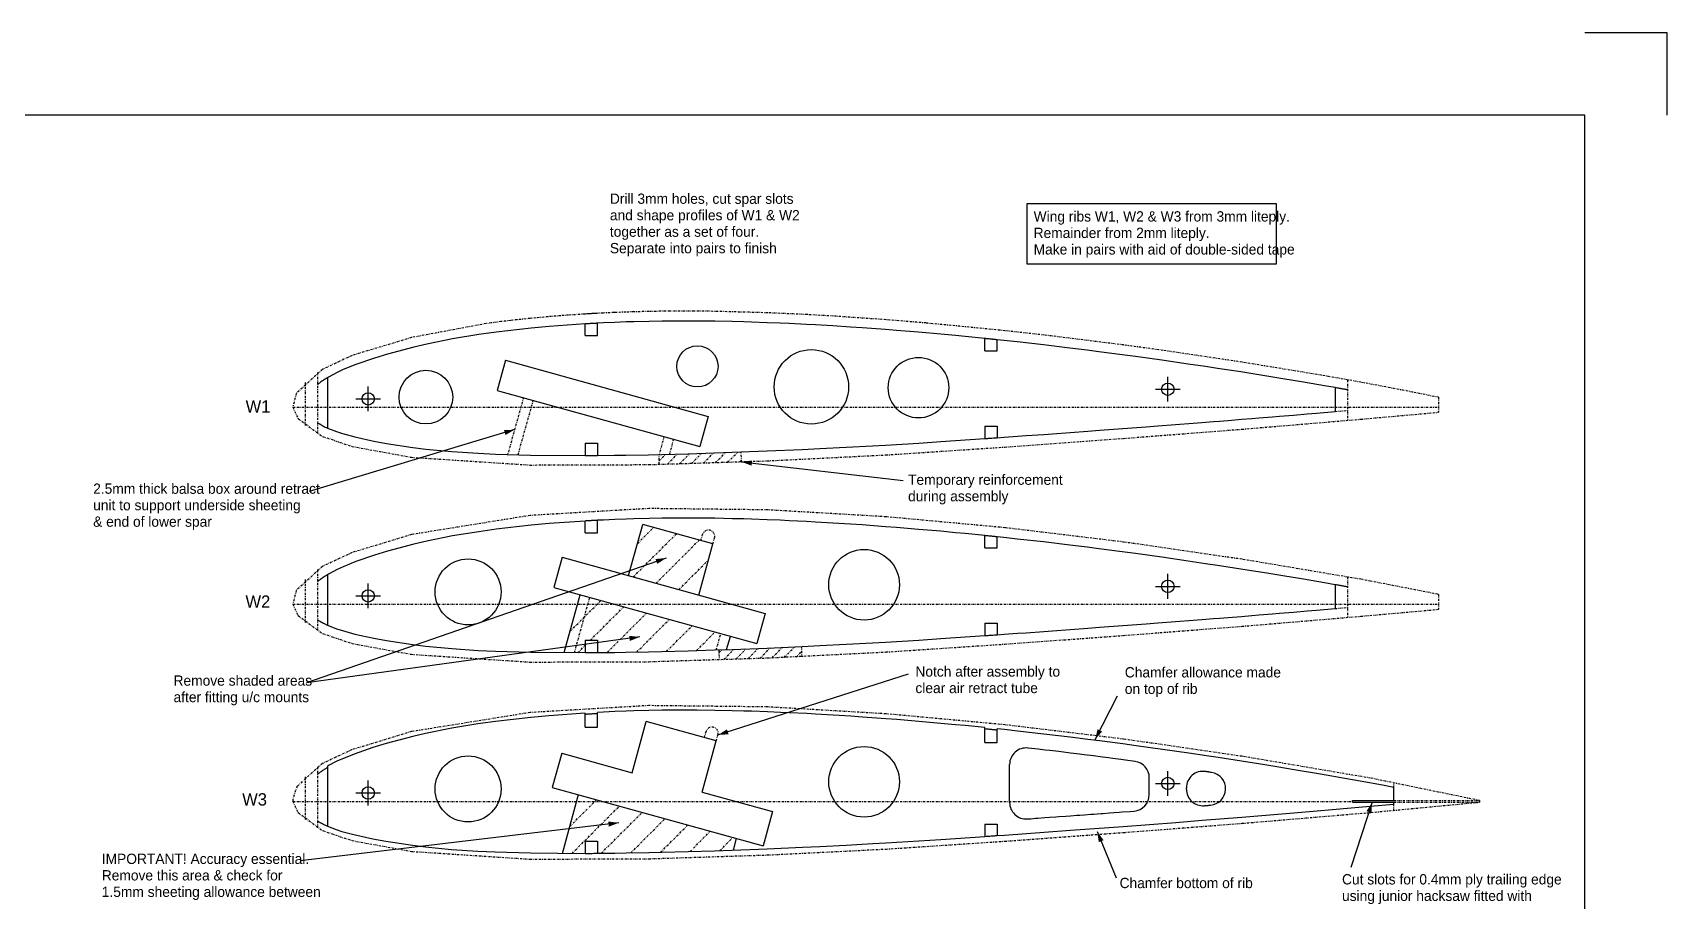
# Model space of a CAD drawing. Extents: x -1638 to 412, y -412 to 1290.
# Drawn here: x -846.3 to -449.5, y 218.4 to 429.2 of the extents above; entities that cross this region are included whole.
import ezdxf
from ezdxf.enums import TextEntityAlignment as Align

# ---------------------------------------------------------------- set-up
doc = ezdxf.new("R2010")
doc.units = 0
doc.linetypes.add('DASHDOT', pattern=[1, 0.5, -0.25, 0, -0.25])
for name, color, linetype in [('1', 7, 'CONTINUOUS'), ('4', 7, 'CONTINUOUS'), ('6', 7, 'CONTINUOUS'), ('7', 7, 'CONTINUOUS'), ('8', 7, 'CONTINUOUS')]:
    doc.layers.add(name, color=color, linetype=linetype)
doc.styles.add('txt', font='TXT', dxfattribs={"height": 0.2})

# ---------------------------------------------------------------- blocks, each defined once
blk = doc.blocks.new('*D108')
at = {"layer": '7', "color": 215, "linetype": 'CONTINUOUS'}
blk.add_line((0, 0), (39.208, -4.495), dxfattribs=at)
blk.add_solid([(2.4125, -0.9057), (0, 0), (2.5549, 0.3362)], dxfattribs=at)
blk = doc.blocks.new('*D109')
at = {"layer": '7', "color": 215, "linetype": 'CONTINUOUS'}
blk.add_line((0, 0), (-49.8752, -15.0422), dxfattribs=at)
blk.add_solid([(-2.574, -0.1235), (0, 0), (-2.213, -1.3203)], dxfattribs=at)
blk = doc.blocks.new('*D112')
at = {"layer": '7', "color": 215, "linetype": 'CONTINUOUS'}
blk.add_line((0, 0), (-80.913, -11.128), dxfattribs=at)
blk.add_solid([(-2.5618, 0.2786), (0, 0), (-2.3915, -0.9598)], dxfattribs=at)
blk = doc.blocks.new('*D113')
at = {"layer": '7', "color": 215, "linetype": 'CONTINUOUS'}
blk.add_line((0, 0), (-87.3072, -30.2744), dxfattribs=at)
blk.add_solid([(-2.5668, -0.2285), (0, 0), (-2.1573, -1.4096)], dxfattribs=at)
blk = doc.blocks.new('*D114')
at = {"layer": '7', "color": 215, "linetype": 'CONTINUOUS'}
blk.add_line((0, 0), (-5.1406, -15.8176), dxfattribs=at)
blk.add_solid([(-1.3671, -2.1844), (0, 0), (-0.1783, -2.5708)], dxfattribs=at)
blk = doc.blocks.new('*D115')
at = {"layer": '7', "color": 215, "linetype": 'CONTINUOUS'}
blk.add_line((0, 0), (-77.307, -9.2466), dxfattribs=at)
blk.add_solid([(-2.5565, 0.3237), (0, 0), (-2.4081, -0.9175)], dxfattribs=at)
blk = doc.blocks.new('*D116')
at = {"layer": '7', "color": 215, "linetype": 'CONTINUOUS'}
blk.add_line((0, 0), (4.6138, -11.2082), dxfattribs=at)
blk.add_solid([(0.3737, -2.5497), (0, 0), (1.5296, -2.0739)], dxfattribs=at)
blk = doc.blocks.new('*D117')
at = {"layer": '7', "color": 215, "linetype": 'CONTINUOUS'}
blk.add_line((0, 0), (5.4156, 10.5877), dxfattribs=at)
blk.add_solid([(1.6949, 1.9411), (0, 0), (0.582, 2.5104)], dxfattribs=at)
blk = doc.blocks.new('*D122')
at = {"layer": '7', "color": 215, "linetype": 'CONTINUOUS'}
blk.add_line((0, 0), (46.2604, 14.8535), dxfattribs=at)
blk.add_solid([(2.5714, 0.1692), (0, 0), (2.1892, 1.3594)], dxfattribs=at)

msp = doc.modelspace()

# ---------------------------------------------------------------- linework, layer by layer
at = {"layer": '1', "color": 250, "linetype": 'CONTINUOUS'}
for p, q in [((-732.295, 338.2806), (-732.4672, 338.2806)), ((-732.295, 290.4535), (-732.4672, 290.4535)), ((-732.295, 242.6265), (-732.4672, 242.6265))]:
    msp.add_line(p, q, dxfattribs=at)
at = {"layer": '4', "color": 5, "linetype": 'CONTINUOUS'}
for p, q in [((-712.1106, 355.666), (-712.1106, 358.495)), ((-709.1106, 355.666), (-709.1106, 358.666)), ((-712.1106, 355.666), (-709.1106, 355.666)), ((-615.1106, 351.9566), (-615.1106, 354.9566)), ((-612.1106, 351.9566), (-612.1106, 354.6455)), ((-731.4934, 349.7054), (-733.5242, 342.3818)), ((-731.4934, 349.7054), (-682.2648, 336.053)), ((-615.1106, 351.9566), (-612.1106, 351.9566)), ((-774.7106, 345.4485), (-774.7106, 333.2312)), ((-733.5242, 342.3818), (-684.2958, 328.7294)), ((-530.1106, 343.0375), (-530.1106, 337.2513)), ((-682.2648, 336.053), (-684.2958, 328.7294)), ((-615.1106, 333.6815), (-615.1106, 330.6815)), ((-615.1106, 333.6815), (-612.1106, 333.6815)), ((-612.1106, 333.6815), (-612.1106, 330.8927)), ((-712.1106, 329.5602), (-709.1106, 329.5602)), ((-712.1106, 329.5602), (-712.1106, 326.5602)), ((-709.1106, 329.5602), (-709.1106, 326.5762)), ((-712.1154, 307.8386), (-712.1154, 310.6676)), ((-709.1154, 307.8386), (-709.1154, 310.8386)), ((-701.5834, 297.4094), (-698.136, 309.8402)), ((-681.136, 305.1257), (-698.136, 309.8402)), ((-712.1154, 307.8386), (-709.1154, 307.8386)), ((-615.1106, 304.1295), (-615.1106, 307.1295)), ((-612.1106, 304.1295), (-612.1106, 306.8184)), ((-717.6978, 301.8783), (-719.7286, 294.5547)), ((-717.6978, 301.8783), (-668.4694, 288.2257)), ((-684.5834, 292.6948), (-681.136, 305.1257)), ((-615.1106, 304.1295), (-612.1106, 304.1295)), ((-774.7106, 297.6214), (-774.7106, 285.4041)), ((-719.7286, 294.5547), (-670.5002, 280.9024)), ((-530.1106, 295.2104), (-530.1106, 289.4242)), ((-717.222, 278.7356), (-713.3272, 292.7793)), ((-668.4692, 288.2259), (-670.5002, 280.9023)), ((-615.1106, 285.8544), (-615.1106, 282.8544)), ((-615.1106, 285.8544), (-612.1106, 285.8544)), ((-612.1106, 285.8544), (-612.1106, 283.0656)), ((-712.1106, 281.7331), (-709.1106, 281.7331)), ((-712.1106, 281.7331), (-712.1106, 278.7331)), ((-709.1106, 281.7331), (-709.1106, 278.7491)), ((-677.7926, 279.4669), (-676.902, 282.6777)), ((-712.1106, 260.5978), (-712.1106, 264.058)), ((-709.1106, 260.5978), (-709.1106, 264.2288)), ((-700.7516, 249.5824), (-697.3042, 262.0132)), ((-680.3042, 257.2987), (-697.3042, 262.0132)), ((-712.1106, 260.5978), (-709.1106, 260.5978)), ((-615.1106, 256.8921), (-615.1106, 260.5244)), ((-612.1106, 256.8921), (-612.1106, 260.2134)), ((-717.8294, 254.3185), (-720.1276, 246.0313)), ((-717.8294, 254.3185), (-700.7516, 249.5824)), ((-683.7516, 244.8678), (-680.3042, 257.2987)), ((-615.1106, 256.8921), (-612.1106, 256.8921)), ((-774.7106, 251.1752), (-774.7106, 236.6187)), ((-609.1106, 242.3549), (-609.1106, 251.5894)), ((-720.1276, 246.0313), (-668.9718, 231.8446)), ((-575.202, 244.2637), (-575.202, 248.3551)), ((-717.6768, 230.0109), (-713.726, 244.256)), ((-683.7516, 244.8678), (-666.6738, 240.1317)), ((-566.202, 245.5664), (-566.202, 245.915)), ((-525.8962, 242.8266), (-515.835, 242.8266)), ((-525.8962, 242.4266), (-525.8962, 242.8266)), ((-525.8962, 242.4266), (-515.835, 242.4266)), ((-515.835, 242.8266), (-515.835, 245.9958)), ((-515.835, 241.9266), (-515.835, 242.4266)), ((-666.6738, 240.1317), (-668.9718, 231.8446)), ((-615.1106, 237.1251), (-615.1106, 234.1251)), ((-615.1106, 237.1251), (-612.1106, 237.1251)), ((-612.1106, 237.1251), (-612.1106, 234.3364)), ((-712.1106, 233.0061), (-709.1106, 233.0061)), ((-712.1106, 233.0061), (-712.1106, 230.0061)), ((-709.1106, 233.0061), (-709.1106, 230.0221)), ((-676.1564, 230.798), (-675.3736, 233.62))]:
    msp.add_line(p, q, dxfattribs=at)
at = {"layer": '4', "color": 155, "linetype": 'DASHDOT'}
for p, q in [((-777.1106, 346.6887), (-777.1106, 331.8192)), ((-780.1106, 344.2651), (-780.1106, 333.8364)), ((-527.1106, 344.9425), (-527.1106, 335.0999)), ((-727.1226, 340.6065), (-730.9536, 326.7927)), ((-724.81, 339.9651), (-728.4824, 326.7229)), ((-505.0224, 340.6868), (-505.0224, 337.063)), ((-693.0102, 331.1461), (-694.2122, 326.8112)), ((-690.6974, 330.5047), (-691.705, 326.8714)), ((-694.1678, 324.4117), (-694.223, 326.8109)), ((-694.1876, 325.2756), (-692.6144, 326.8489)), ((-692.176, 324.459), (-689.712, 326.9229)), ((-689.2726, 324.5339), (-686.8028, 327.0038)), ((-686.3624, 324.6156), (-683.8868, 327.0913)), ((-683.4458, 324.7039), (-680.9644, 327.1852)), ((-680.5226, 324.7987), (-678.0358, 327.2854)), ((-677.5932, 324.8995), (-675.1014, 327.3914)), ((-674.6582, 325.0062), (-674.194, 325.4703)), ((-674.1772, 325.0243), (-674.2674, 327.4226)), ((-700.4654, 297.0993), (-689.985, 307.5797)), ((-699.418, 305.2177), (-695.5208, 309.1149)), ((-694.9296, 295.5641), (-684.449, 306.0445)), ((-684.027, 305.9274), (-683.6262, 307.3728)), ((-681.136, 305.1257), (-680.7352, 306.5711)), ((-777.1106, 298.8616), (-777.1106, 283.9921)), ((-689.3936, 294.0288), (-682.2256, 301.1969)), ((-780.1106, 296.438), (-780.1106, 286.0093)), ((-527.1106, 297.1154), (-527.1106, 287.2728)), ((-715.7856, 283.9147), (-708.3118, 291.3884)), ((-714.733, 278.7294), (-711.0144, 292.138)), ((-710.896, 281.7331), (-702.776, 289.8532)), ((-505.0224, 292.8597), (-505.0224, 289.2359)), ((-706.7886, 278.7695), (-697.2402, 288.3179)), ((-699.6142, 278.8727), (-691.7042, 286.7827)), ((-692.3886, 279.0274), (-686.1684, 285.2475)), ((-685.1186, 279.2263), (-680.6326, 283.7122)), ((-680.3072, 279.3801), (-679.2146, 283.3191)), ((-713.8996, 278.7295), (-712.1106, 280.5185)), ((-679.682, 279.4013), (-679.6276, 277.0993)), ((-679.6658, 278.7108), (-678.9502, 279.4264)), ((-678.4192, 277.129), (-676.0176, 279.5306)), ((-675.5136, 277.2061), (-673.079, 279.6406)), ((-672.6042, 277.287), (-670.1352, 279.7561)), ((-669.686, 277.3769), (-667.186, 279.8769)), ((-666.7614, 277.473), (-664.2316, 280.0027)), ((-663.8368, 277.5691), (-661.2722, 280.1338)), ((-660.9012, 277.6763), (-659.6308, 278.9468)), ((-659.6788, 280.2065), (-659.5842, 277.7248)), ((-683.195, 258.1004), (-682.7942, 259.5458)), ((-680.3042, 257.2987), (-679.9034, 258.7441)), ((-777.1106, 251.0346), (-777.1106, 236.1651)), ((-780.1106, 248.611), (-780.1106, 238.1823)), ((-515.835, 245.9958), (-515.835, 247.2009)), ((-715.8714, 236.5205), (-709.3496, 243.0423)), ((-515.835, 242.8266), (-495.0228, 242.8266)), ((-515.835, 242.4266), (-495.0228, 242.4266)), ((-495.0226, 242.8266), (-495.0228, 242.4266)), ((-715.3178, 230.0031), (-703.8138, 241.5071)), ((-708.2206, 230.0292), (-698.278, 239.9719)), ((-701.0584, 230.1205), (-692.742, 238.4367)), ((-515.835, 240.4208), (-515.835, 241.9266)), ((-693.8422, 230.2655), (-687.2064, 236.9014)), ((-686.6492, 230.4538), (-681.7968, 235.4013)), ((-679.421, 230.6827), (-676.3606, 233.8031))]:
    msp.add_line(p, q, dxfattribs=at)
at = {"layer": '4', "color": 166, "linetype": 'DASHDOT'}
for p, q in [((-783.1106, 338.2806), (-505.0224, 338.2807)), ((-783.1106, 290.4535), (-505.0224, 290.4536)), ((-783.1106, 242.6265), (-525.8962, 242.6266))]:
    msp.add_line(p, q, dxfattribs=at)
at = {"layer": '4', "color": 155, "linetype": 'DASHDOT'}
for points in [[(-681.1174, 361.5543), (-685.729872, 361.600206), (-688.03632, 361.606244), (-691.496116, 361.593009), (-694.955911, 361.5518), (-696.685756, 361.520276), (-700.408648, 361.42691), (-702.269345, 361.367008), (-705.058737, 361.260436), (-707.845379, 361.133594), (-709.2374, 361.0625)], [(-505.0224, 340.6868), (-511.282461, 341.966625), (-523.831487, 344.350734), (-533.415284, 346.049813), (-552.64014, 349.206817), (-571.83209, 352.070744), (-581.449044, 353.393903), (-600.641377, 355.790717), (-610.257927, 356.86247), (-629.451984, 358.725877), (-639.066763, 359.513361), (-651.85996, 360.397392), (-658.263191, 360.761399), (-667.875593, 361.198095), (-681.1174, 361.5544)], [(-736.1478, 358.5892), (-754.301865, 355.202557), (-768.706273, 350.84196), (-775.908396, 347.472519), (-782.268498, 341.617966), (-783.110632, 338.280628), (-781.837073, 335.560304), (-775.90846, 331.1947), (-768.706196, 328.766667), (-754.30177, 326.140554), (-725.493058, 324.257539), (-696.684329, 324.356611), (-667.875375, 325.273319), (-639.066558, 326.71034), (-610.257881, 328.618047), (-581.449088, 330.724036), (-552.640291, 332.95393), (-523.831487, 335.381926), (-505.0224, 337.063)], [(-712.257, 360.8905), (-716.1761, 360.630012), (-718.134626, 360.48379), (-721.070732, 360.244214), (-724.004388, 359.980056), (-725.470145, 359.838657), (-728.639754, 359.510479), (-730.222904, 359.334087), (-732.595266, 359.052665), (-734.964482, 358.74949), (-736.1478, 358.5892)], [(-709.2386, 361.0626), (-709.553066, 361.045725), (-709.707624, 361.037352), (-709.93655, 361.024848), (-710.274415, 361.006163), (-710.496732, 360.993711), (-710.790546, 360.977056), (-710.936681, 360.968688), (-711.082506, 360.96028), (-711.276722, 360.948996), (-711.373841, 360.943315), (-711.665781, 360.926092), (-712.058104, 360.902609), (-712.2564, 360.8906)], [(-709.1106, 358.666), (-709.42369, 358.649195), (-709.577472, 358.640864), (-709.80514, 358.628432), (-710.140956, 358.609867), (-710.435036, 358.593374), (-710.580937, 358.585106), (-710.798814, 358.572654), (-710.94365, 358.564305), (-711.136568, 358.553096), (-711.233049, 358.547453), (-711.523151, 358.530333), (-711.913267, 358.506965), (-712.1106, 358.495)], [(-612.1106, 354.6455), (-612.201349, 354.655021), (-612.321081, 354.667576), (-612.380443, 354.673796), (-612.512895, 354.687667), (-612.709055, 354.708185), (-612.902802, 354.72842), (-612.998984, 354.738454), (-613.190392, 354.758396), (-613.285788, 354.768323), (-613.42874, 354.783182), (-613.619522, 354.802983), (-613.715183, 354.812898), (-613.859251, 354.827814), (-614.077222, 354.850344), (-614.298301, 354.873151), (-614.41031, 354.88469), (-614.561453, 354.900242), (-614.766632, 354.921326), (-614.870981, 354.932036), (-615.1106, 354.9566)], [(-774.7106, 345.4484), (-774.957229, 345.295715), (-775.077323, 345.220289), (-775.253619, 345.108173), (-775.50983, 344.942006), (-775.756804, 344.777801), (-775.877053, 344.696279), (-776.053631, 344.574544), (-776.28246, 344.412926), (-776.394244, 344.332274), (-776.477006, 344.271803), (-776.585992, 344.191148), (-776.639927, 344.150791), (-776.79963, 344.029511), (-776.904461, 343.948404), (-777.042378, 343.839821), (-777.1106, 343.7853)], [(-527.1106, 342.5044), (-527.274286, 342.533716), (-527.356207, 342.548378), (-527.479272, 342.57039), (-527.664487, 342.603488), (-527.850753, 342.636738), (-527.944388, 342.653439), (-528.132882, 342.68703), (-528.227828, 342.703937), (-528.371242, 342.729457), (-528.564549, 342.763822), (-528.662195, 342.781168), (-528.810027, 342.807411), (-529.035133, 342.847333), (-529.264711, 342.888003), (-529.381331, 342.908646), (-529.538863, 342.936513), (-529.752766, 342.974322), (-529.861469, 342.993523), (-530.1106, 343.0375)], [(-530.1106, 337.2513), (-527.1106, 337.5088)], [(-777.1106, 334.5458), (-777.029609, 334.493039), (-776.920617, 334.423193), (-776.865695, 334.388484), (-776.699234, 334.285209), (-776.586864, 334.217067), (-776.358822, 334.082467), (-776.184944, 333.982981), (-776.067689, 333.91735), (-775.830024, 333.787738), (-775.709635, 333.723752), (-775.465798, 333.597407), (-775.217956, 333.473214), (-775.050545, 333.391604), (-774.937982, 333.33772), (-774.786726, 333.266523), (-774.7106, 333.2312)], [(-615.1106, 330.6815), (-614.774646, 330.705052), (-614.626362, 330.715457), (-614.429423, 330.729285), (-614.331226, 330.736183), (-614.110778, 330.751678), (-613.890771, 330.767153), (-613.597595, 330.787791), (-613.45088, 330.798126), (-613.009154, 330.829265), (-612.811615, 330.843201), (-612.546565, 330.861909), (-612.413185, 330.871327), (-612.1106, 330.8927)], [(-712.1106, 326.5602), (-711.647629, 326.561928), (-711.422156, 326.562859), (-711.089533, 326.564348), (-710.870512, 326.565408), (-710.580517, 326.566909), (-710.435933, 326.567701), (-710.001407, 326.570247), (-709.709047, 326.572097), (-709.312677, 326.57477), (-709.1106, 326.5762)], [(-505.0224, 292.8597), (-523.831487, 296.523634), (-552.64014, 301.379717), (-581.449044, 305.566803), (-610.257927, 309.03537), (-639.066755, 311.68627), (-667.875536, 313.371024), (-696.684284, 313.693078), (-725.493107, 312.008451), (-754.301912, 307.375443), (-768.706278, 303.014858), (-775.908396, 299.645419), (-782.268498, 293.790866), (-783.110632, 290.453528), (-781.837073, 287.733204), (-775.90846, 283.3676), (-768.706196, 280.939567), (-754.30177, 278.313454), (-725.493058, 276.430439), (-696.684329, 276.529511), (-667.875375, 277.446219), (-639.066558, 278.88324), (-610.257881, 280.790947), (-581.449088, 282.896936), (-552.640291, 285.12683), (-523.831487, 287.554826), (-505.0224, 289.2359)], [(-709.1106, 310.8389), (-709.423695, 310.822095), (-709.577487, 310.813763), (-709.805193, 310.801329), (-710.141133, 310.782756), (-710.435423, 310.766249), (-710.581472, 310.757973), (-710.775436, 310.746893), (-711.03331, 310.732003), (-711.162186, 310.724494), (-711.452748, 310.707401), (-711.671835, 310.694365), (-711.966555, 310.676635), (-712.1154, 310.6676)], [(-612.1106, 306.8184), (-612.201349, 306.827921), (-612.321081, 306.840476), (-612.380443, 306.846696), (-612.512895, 306.860567), (-612.709055, 306.881085), (-612.902802, 306.90132), (-612.998984, 306.911354), (-613.190392, 306.931296), (-613.285788, 306.941223), (-613.42874, 306.956082), (-613.619522, 306.975883), (-613.715183, 306.985798), (-613.859251, 307.000714), (-614.077222, 307.023244), (-614.298301, 307.046051), (-614.41031, 307.05759), (-614.561453, 307.073142), (-614.766632, 307.094226), (-614.870981, 307.104936), (-615.1106, 307.1295)], [(-774.7106, 297.6213), (-774.957229, 297.468615), (-775.077323, 297.393189), (-775.253619, 297.281073), (-775.50983, 297.114906), (-775.756804, 296.950701), (-775.877053, 296.869179), (-776.053631, 296.747444), (-776.28246, 296.585826), (-776.394244, 296.505174), (-776.477006, 296.444703), (-776.585992, 296.364048), (-776.639927, 296.323691), (-776.79963, 296.202411), (-776.904461, 296.121304), (-777.042378, 296.012721), (-777.1106, 295.9582)], [(-527.1106, 294.6773), (-527.274286, 294.706616), (-527.356207, 294.721278), (-527.479272, 294.74329), (-527.664487, 294.776388), (-527.850753, 294.809638), (-527.944388, 294.826339), (-528.132882, 294.85993), (-528.227828, 294.876837), (-528.371242, 294.902357), (-528.564549, 294.936722), (-528.662195, 294.954068), (-528.810027, 294.980311), (-529.035133, 295.020233), (-529.264711, 295.060903), (-529.381331, 295.081546), (-529.538863, 295.109413), (-529.752766, 295.147222), (-529.861469, 295.166423), (-530.1106, 295.2104)], [(-530.1106, 289.4242), (-527.1106, 289.6817)], [(-777.1106, 286.7186), (-777.028872, 286.665376), (-776.918895, 286.594925), (-776.863482, 286.559921), (-776.695593, 286.455807), (-776.582324, 286.387151), (-776.352689, 286.25167), (-776.177862, 286.151684), (-776.060124, 286.085809), (-775.821925, 285.955963), (-775.70152, 285.892002), (-775.458237, 285.76603), (-775.211841, 285.642695), (-775.045957, 285.561956), (-774.934687, 285.508798), (-774.785518, 285.438758), (-774.7106, 285.4041)], [(-615.1106, 282.8544), (-614.768358, 282.878397), (-614.323284, 282.90964), (-614.104067, 282.925044), (-613.886173, 282.940367), (-613.596553, 282.960749), (-613.451686, 282.970951), (-613.160851, 282.991447), (-612.768462, 283.019128), (-612.569238, 283.033194), (-612.1106, 283.0656)], [(-712.1106, 278.7331), (-712.042209, 278.733339), (-711.951559, 278.733663), (-711.906453, 278.733828), (-711.805469, 278.734206), (-711.655204, 278.73479), (-711.506229, 278.735396), (-711.432169, 278.735707), (-711.284787, 278.736347), (-711.21142, 278.736676), (-711.101711, 278.737181), (-711.036864, 278.737488), (-710.95056, 278.737904), (-710.907465, 278.738115), (-710.81061, 278.7386), (-710.665512, 278.739349), (-710.592996, 278.739734), (-710.496292, 278.740259), (-710.447917, 278.740527), (-710.302622, 278.741348), (-710.23793, 278.741723), (-710.151523, 278.742233), (-710.108245, 278.742492), (-710.010655, 278.743084), (-709.945411, 278.743487), (-709.858156, 278.744035), (-709.814405, 278.744313), (-709.726635, 278.744878), (-709.608991, 278.745651), (-709.54988, 278.746045), (-709.416105, 278.746953), (-709.315006, 278.747652), (-709.179081, 278.74861), (-709.1106, 278.7491)], [(-495.0226, 242.8266), (-521.48116, 248.260732), (-552.628495, 253.556218), (-581.449044, 257.739803), (-610.257927, 261.20837), (-639.066755, 263.85927), (-667.875536, 265.544024), (-696.684284, 265.866078), (-725.493107, 264.181451), (-754.301913, 259.548443), (-768.706287, 255.187863), (-775.908429, 251.818429), (-782.073539, 246.280321), (-783.1426, 243.1038)], [(-709.1106, 263.9129), (-709.444058, 263.895148), (-709.592256, 263.887161), (-709.789846, 263.876419), (-709.888638, 263.871008), (-710.110911, 263.858737), (-710.333171, 263.846332), (-710.629494, 263.829584), (-710.777645, 263.821121), (-711.073923, 263.804017), (-711.468906, 263.780846), (-711.666371, 263.769103), (-711.814459, 263.760227), (-712.011891, 263.748302), (-712.1106, 263.7423)], [(-612.1106, 259.8963), (-612.22169, 259.907972), (-612.369812, 259.923515), (-612.443874, 259.931278), (-612.592001, 259.946788), (-612.789507, 259.967435), (-612.888263, 259.977744), (-612.96233, 259.985469), (-613.061087, 259.995761), (-613.110467, 260.000904), (-613.184536, 260.008613), (-613.283297, 260.018884), (-613.332677, 260.024015), (-613.43144, 260.034272), (-613.563125, 260.047932), (-613.628969, 260.054756), (-613.777119, 260.070095), (-613.875887, 260.080309), (-614.00758, 260.093913), (-614.073427, 260.100709), (-614.205124, 260.114288), (-614.380723, 260.132368), (-614.468524, 260.141397), (-614.66608, 260.161685), (-614.81425, 260.176877), (-615.011815, 260.197102), (-615.1106, 260.2072)], [(-774.7108, 250.8072), (-774.822772, 250.741049), (-774.971974, 250.651765), (-775.046533, 250.606664), (-775.323528, 250.436272), (-775.461742, 250.349556), (-775.66857, 250.217646), (-775.874652, 250.083596), (-775.97736, 250.015792), (-776.182006, 249.878671), (-776.2839, 249.809372), (-776.436148, 249.704527), (-776.637921, 249.563109), (-776.738237, 249.491724), (-776.887936, 249.383827), (-777.1106, 249.2202)], [(-783.1426, 243.1038), (-783.110597, 242.626481), (-781.837075, 239.906173), (-775.908464, 235.540595), (-768.706196, 233.112567), (-754.30177, 230.486454), (-725.493058, 228.603439), (-696.684329, 228.702511), (-667.875375, 229.619219), (-639.066558, 231.05624), (-610.257881, 232.963947), (-581.449088, 235.069936), (-552.63001, 237.3003), (-521.460311, 239.932564), (-495.0228, 242.4266)], [(-777.1106, 237.8675), (-776.900652, 237.743009), (-776.759548, 237.66116), (-776.665006, 237.607115), (-776.538399, 237.535718), (-776.47487, 237.500307), (-776.331416, 237.421347), (-776.235407, 237.369265), (-776.106966, 237.30053), (-776.042574, 237.26647), (-775.945784, 237.21577), (-775.816385, 237.148908), (-775.751548, 237.115797), (-775.556551, 237.017771), (-775.426201, 236.953528), (-775.252045, 236.869278), (-775.164841, 236.827767), (-774.889252, 236.699693), (-774.7106, 236.6187)], [(-615.1106, 234.1251), (-614.764506, 234.149377), (-614.314258, 234.180997), (-614.092733, 234.19657), (-613.872894, 234.212036), (-613.581472, 234.232555), (-613.436131, 234.242796), (-613.145395, 234.263295), (-612.755772, 234.290796), (-612.559268, 234.304677), (-612.1106, 234.3364)], [(-712.1106, 230.0061), (-711.769708, 230.00733), (-711.32188, 230.009172), (-711.100111, 230.010181), (-710.879343, 230.011251), (-710.585986, 230.012773), (-710.439522, 230.013576), (-709.999841, 230.016154), (-709.705527, 230.018017), (-709.310106, 230.020685), (-709.1106, 230.0221)]]:
    msp.add_lwpolyline(points, dxfattribs=at)
at = {"layer": '4', "color": 5, "linetype": 'CONTINUOUS'}
for points in [[(-712.1106, 358.495), (-720.870121, 357.852976), (-725.233979, 357.451021), (-733.751696, 356.489308), (-737.987569, 355.903486), (-744.307799, 354.865049), (-750.582561, 353.604566), (-753.701075, 352.880371), (-760.12504, 351.157689), (-763.254534, 350.194033), (-767.777691, 348.630775), (-770.851585, 347.409021), (-772.3291, 346.733608), (-774.464283, 345.595436), (-774.7106, 345.4484)], [(-615.1106, 354.9566), (-619.873008, 355.431899), (-622.255236, 355.660944), (-625.829812, 355.993566), (-631.194333, 356.467423), (-636.561871, 356.910507), (-639.24671, 357.120269), (-644.913787, 357.53622), (-647.748336, 357.729956), (-652.00128, 358.001731), (-656.255418, 358.249813), (-658.382881, 358.364583), (-662.63849, 358.574809), (-664.766592, 358.669957), (-667.959059, 358.799785), (-671.73471, 358.932555), (-673.62264, 358.990022), (-676.454598, 359.064443), (-680.70252, 359.148068), (-684.950184, 359.195809), (-687.073834, 359.205423), (-691.320605, 359.194535), (-693.443657, 359.173394), (-696.627724, 359.12116), (-700.329336, 359.028353), (-702.179448, 358.968795), (-704.953378, 358.862811), (-707.725423, 358.736636), (-709.1106, 358.6659)], [(-530.1106, 343.0374), (-532.649387, 343.481557), (-537.731835, 344.352309), (-542.820239, 345.20074), (-546.215495, 345.75461), (-553.012304, 346.835906), (-558.681999, 347.711449), (-561.518684, 348.14041), (-565.775993, 348.772495), (-572.167055, 349.694257), (-578.564181, 350.583145), (-581.764999, 351.014826), (-587.434147, 351.757402), (-590.270449, 352.118172), (-594.527029, 352.645895), (-600.916614, 353.40659), (-607.311748, 354.129202), (-610.511357, 354.47587), (-612.1106, 354.6455)], [(-612.1106, 330.8927), (-610.42454, 331.012265), (-607.224972, 331.240367), (-605.091904, 331.393341), (-600.825745, 331.701364), (-598.69267, 331.856367), (-594.426564, 332.168248), (-590.160566, 332.482477), (-587.316656, 332.69318), (-581.629128, 333.11727), (-575.939634, 333.54508), (-573.095115, 333.760646), (-568.828665, 334.086574), (-564.562655, 334.416138), (-562.429832, 334.582473), (-559.58627, 334.806034), (-558.16458, 334.918628), (-556.032165, 335.0886), (-552.833823, 335.346139), (-550.308294, 335.551809), (-548.624726, 335.689989), (-545.257855, 335.968685), (-543.574545, 336.109098), (-540.208159, 336.391804), (-536.842058, 336.676676), (-534.598136, 336.867594), (-530.1106, 337.2513)], [(-774.7106, 333.2313), (-774.655228, 333.205895), (-772.542405, 332.360656), (-771.074895, 331.883537), (-768.024157, 331.06638), (-763.469519, 330.064772), (-760.338923, 329.482604), (-753.952342, 328.513944), (-750.798241, 328.129576), (-744.477359, 327.520999), (-738.140229, 327.096279), (-733.906839, 326.897679), (-725.420384, 326.655885), (-712.1106, 326.5602)], [(-709.1106, 326.5762), (-704.983914, 326.617214), (-702.231852, 326.655698), (-696.726633, 326.756117), (-693.531408, 326.827008), (-687.141239, 326.994027), (-680.75148, 327.192312), (-676.491889, 327.340458), (-667.973364, 327.671233), (-659.4474, 328.044255), (-655.184967, 328.246673), (-648.792214, 328.571037), (-642.400764, 328.921192), (-639.205607, 329.106261), (-631.172487, 329.600266), (-625.818104, 329.949112), (-615.1106, 330.6815)], [(-712.1154, 310.6676), (-720.870299, 310.025865), (-725.233979, 309.623921), (-733.751696, 308.662208), (-737.987569, 308.076386), (-744.307799, 307.037949), (-750.582561, 305.777466), (-753.701075, 305.053271), (-760.12504, 303.330589), (-763.254534, 302.366933), (-767.777691, 300.803675), (-770.851585, 299.581921), (-772.3291, 298.906508), (-774.464283, 297.768336), (-774.7106, 297.6213)], [(-615.1106, 307.1295), (-619.873008, 307.604799), (-622.255236, 307.833844), (-625.829812, 308.166466), (-631.194333, 308.640323), (-636.561871, 309.083407), (-639.24671, 309.293169), (-644.913787, 309.70912), (-647.748336, 309.902856), (-652.00128, 310.174631), (-656.255418, 310.422713), (-658.382881, 310.537483), (-662.63849, 310.747709), (-664.766592, 310.842857), (-667.959059, 310.972685), (-671.73471, 311.105455), (-673.62264, 311.162922), (-676.454598, 311.237343), (-680.70252, 311.320968), (-684.950184, 311.368709), (-687.073834, 311.378323), (-691.320605, 311.367435), (-693.443657, 311.346294), (-696.627724, 311.29406), (-700.329336, 311.201253), (-702.179448, 311.141695), (-704.953378, 311.035711), (-707.725423, 310.909536), (-709.1106, 310.8388)], [(-530.1106, 295.2103), (-532.649387, 295.654457), (-537.731835, 296.525209), (-542.820239, 297.37364), (-546.215495, 297.92751), (-553.012304, 299.008806), (-558.681999, 299.884349), (-561.518684, 300.31331), (-565.775993, 300.945395), (-572.167055, 301.867157), (-578.564181, 302.756045), (-581.764999, 303.187726), (-587.434147, 303.930302), (-590.270449, 304.291072), (-594.527029, 304.818795), (-600.916614, 305.57949), (-607.311748, 306.302102), (-610.511357, 306.64877), (-612.1106, 306.8184)], [(-612.1106, 283.0656), (-610.424564, 283.185163), (-607.224993, 283.413266), (-605.091922, 283.56624), (-600.825761, 283.874263), (-598.692685, 284.029266), (-594.426579, 284.341147), (-590.160584, 284.655376), (-587.316678, 284.86608), (-581.629165, 285.290169), (-575.939692, 285.71798), (-573.095185, 285.933545), (-568.828751, 286.259472), (-564.562755, 286.589032), (-562.429936, 286.755364), (-559.586378, 286.978921), (-558.164688, 287.091512), (-556.032271, 287.261479), (-552.83392, 287.519009), (-550.308384, 287.72467), (-548.624808, 287.862844), (-545.25792, 288.141529), (-543.5746, 288.281939), (-540.208194, 288.564642), (-536.842076, 288.849521), (-534.598145, 289.040451), (-530.1106, 289.4242)], [(-774.7106, 285.4042), (-774.655234, 285.378798), (-772.542409, 284.533557), (-771.074898, 284.056438), (-768.024159, 283.23928), (-763.469519, 282.237673), (-760.33892, 281.655504), (-753.952326, 280.686844), (-750.798211, 280.302476), (-744.477297, 279.6939), (-738.140138, 279.269179), (-733.906738, 279.070579), (-725.420305, 278.828785), (-712.1106, 278.7331)], [(-709.1106, 278.7491), (-704.983914, 278.790122), (-702.231852, 278.828619), (-696.726634, 278.929063), (-693.531409, 278.999963), (-687.141239, 279.166987), (-680.75148, 279.365263), (-676.49189, 279.5134), (-667.973365, 279.844153), (-659.447404, 280.217161), (-655.184972, 280.419574), (-648.792222, 280.743929), (-642.400775, 281.094071), (-639.20562, 281.27913), (-631.172493, 281.773111), (-625.818107, 282.12195), (-615.1106, 282.8544)], [(-712.1106, 264.058), (-720.963217, 263.409854), (-725.366907, 263.004129), (-733.926843, 262.037119), (-738.186284, 261.447693), (-744.545332, 260.402207), (-750.863495, 259.132227), (-754.005574, 258.402198), (-760.486388, 256.663101), (-763.653028, 255.68679), (-768.250197, 254.09548), (-772.434207, 252.365984), (-774.4644, 251.3157)], [(-615.1106, 260.5244), (-619.874414, 260.998903), (-622.252338, 261.227189), (-625.815328, 261.558335), (-631.153627, 262.029479), (-636.488405, 262.46965), (-639.155846, 262.678023), (-644.831211, 263.09457), (-647.670099, 263.288592), (-651.929834, 263.560778), (-656.191137, 263.809249), (-658.322338, 263.924204), (-662.585755, 264.134779), (-664.717941, 264.230091), (-667.916771, 264.360152), (-671.700333, 264.493173), (-673.592377, 264.550753), (-676.430705, 264.625323), (-680.688631, 264.709115), (-684.946838, 264.756942), (-687.075963, 264.766562), (-691.334089, 264.755606), (-693.463023, 264.734384), (-696.656167, 264.681967), (-700.337951, 264.589741), (-702.180275, 264.530557), (-704.947391, 264.425133), (-707.720824, 264.299399), (-709.1106, 264.2288)], [(-515.835, 245.9958), (-518.57871, 246.518545), (-524.047115, 247.53176), (-527.235173, 248.107171), (-533.619153, 249.228693), (-540.012678, 250.313329), (-544.279775, 251.017216), (-547.12642, 251.478394), (-552.823856, 252.382389), (-558.499162, 253.25883), (-561.338629, 253.688223), (-565.6001, 254.320938), (-571.997429, 255.243608), (-578.400924, 256.133373), (-581.604989, 256.565485), (-587.28002, 257.308814), (-590.119331, 257.66996), (-594.380513, 258.198249), (-600.777206, 258.959805), (-607.179705, 259.683306), (-610.383097, 260.030433), (-612.1106, 260.2134)], [(-578.6434, 252.3159), (-580.952649, 252.628699), (-582.107379, 252.783417), (-584.085223, 253.045714), (-585.074301, 253.17559), (-586.558126, 253.368804), (-588.784364, 253.654999), (-591.011252, 253.936808), (-592.124957, 254.076056), (-593.610183, 254.259989), (-594.352923, 254.351211), (-595.467199, 254.487108), (-597.138997, 254.688839), (-598.625445, 254.866014), (-599.368816, 254.953842), (-600.484065, 255.084628), (-602.157382, 255.278652), (-603.831251, 255.470072), (-604.6684, 255.5648)], [(-774.4644, 251.3157), (-774.7106, 251.1752)], [(-560.0842, 249.6407), (-560.2548, 249.666522), (-560.482267, 249.700919), (-560.596, 249.718104), (-560.709733, 249.73528), (-560.861378, 249.758168), (-560.9372, 249.769606), (-561.088844, 249.792472), (-561.291037, 249.822939), (-561.392133, 249.838164), (-561.6196, 249.8724)], [(-612.1106, 234.3364), (-610.36212, 234.460227), (-600.761316, 235.149536), (-594.361048, 235.616518), (-581.561636, 236.565692), (-568.758099, 237.535197), (-562.355962, 238.031279), (-552.750952, 238.795407), (-543.050276, 239.595093), (-536.328813, 240.162486), (-521.594147, 241.426624), (-515.835, 241.9266)], [(-604.8234, 238.3652), (-603.971428, 238.426555), (-602.835481, 238.508529), (-602.267515, 238.549588), (-600.563644, 238.673043), (-599.427754, 238.755576), (-597.913264, 238.865899), (-597.156031, 238.921177), (-595.452288, 239.045834), (-594.316483, 239.129149), (-592.802105, 239.240492), (-592.044928, 239.296271), (-590.909179, 239.380071), (-589.394875, 239.492044), (-588.637736, 239.548132), (-587.880605, 239.604286), (-586.87111, 239.679258), (-586.366368, 239.716787), (-584.852164, 239.829541), (-583.842712, 239.904847), (-582.4968, 240.00542), (-581.823853, 240.055775), (-579.863235, 240.202754), (-578.883, 240.2764)], [(-561.9038, 241.5775), (-561.752269, 241.589385), (-561.550213, 241.605241), (-561.44918, 241.613173), (-561.22185, 241.631035), (-561.108183, 241.639972), (-560.956628, 241.651897), (-560.880852, 241.657863), (-560.767189, 241.666816), (-560.615643, 241.678763), (-560.539874, 241.684741), (-560.3694, 241.6982)], [(-774.7106, 236.6187), (-772.608583, 235.787544), (-771.185424, 235.327022), (-768.279955, 234.549831), (-763.667149, 233.533492), (-760.509014, 232.945254), (-754.08335, 231.969804), (-750.913515, 231.583262), (-744.564618, 230.971429), (-738.203745, 230.544639), (-733.956703, 230.345161), (-725.447634, 230.102395), (-712.1106, 230.0062)], [(-709.1106, 230.0221), (-704.978052, 230.063205), (-702.22242, 230.101743), (-696.710717, 230.202267), (-693.512588, 230.273212), (-687.117173, 230.440348), (-680.722785, 230.638761), (-676.46037, 230.786999), (-667.93661, 231.117972), (-659.405713, 231.491212), (-655.140919, 231.693743), (-648.744781, 232.018274), (-642.350155, 232.368589), (-639.153496, 232.553732), (-631.147655, 233.045953), (-625.807856, 233.393723), (-615.1106, 234.1251)]]:
    msp.add_lwpolyline(points, dxfattribs=at)
for centre, radius in [((-684.89105, 348.1965), 5), ((-657.22675, 343.2307), 9.037846), ((-631.21795, 343.0257), 7.349849), ((-750.80095, 340.7366), 6.508658), ((-764.80775, 340.3162), 1.5), ((-570.70205, 342.6357), 1.5), ((-644.43435, 295.2004), 8.570904), ((-740.55785, 293.4584), 8.012124), ((-764.80775, 292.4891), 1.5), ((-570.70205, 294.8086), 1.5), ((-644.43435, 247.3734), 8.570904), ((-740.55785, 245.6314), 8.012124), ((-764.80775, 244.6621), 1.5), ((-570.70205, 246.9816), 1.5)]:
    msp.add_circle(centre, radius, dxfattribs=at)
at = {"layer": '4', "color": 155, "linetype": 'DASHDOT'}
for centre in [(-682.18075, 306.9719), (-681.34885, 259.1449)]:
    msp.add_arc(centre, 1.5, 344.502322, 164.497981, dxfattribs=at)
at = {"layer": '4', "color": 5, "linetype": 'CONTINUOUS'}
for centre, start, end in [((-605.11065, 251.5894), 83.215769, 179.999994), ((-579.20205, 248.3551), 0.000761, 82.495417), ((-562.20205, 245.915), 81.284822, 180), ((-560.68395, 245.6858), 274.505467, 81.377981), ((-605.11065, 242.3549), 180.000006, 274.118364), ((-579.20205, 244.2637), 274.298178, 359.999994), ((-562.20205, 245.5664), 180, 274.697286)]:
    msp.add_arc(centre, 4, start, end, dxfattribs=at)
at = {"layer": '6', "color": 202, "linetype": 'CONTINUOUS'}
for p, q in [((-449.4576, 429.1819), (-469.4576, 429.1819)), ((-449.4576, 409.1819), (-449.4576, 429.1819)), ((-469.4576, 409.1819), (-1618.4576, 409.1819)), ((-469.4576, -391.8181), (-469.4576, 409.1819))]:
    msp.add_line(p, q, dxfattribs=at)
at = {"layer": '7', "color": 215, "linetype": 'CONTINUOUS'}
for p, q in [((-570.702, 339.6357), (-570.702, 345.6357)), ((-764.8078, 337.3162), (-764.8078, 343.3162)), ((-573.702, 342.6357), (-567.702, 342.6357)), ((-767.8078, 340.3162), (-761.8078, 340.3162)), ((-570.702, 291.8086), (-570.702, 297.8086)), ((-764.8078, 289.4891), (-764.8078, 295.4891)), ((-573.702, 294.8086), (-567.702, 294.8086)), ((-767.8078, 292.4891), (-761.8078, 292.4891)), ((-570.702, 243.9816), (-570.702, 249.9816)), ((-764.8078, 241.6621), (-764.8078, 247.6621)), ((-573.702, 246.9816), (-567.702, 246.9816)), ((-767.8078, 244.6621), (-761.8078, 244.6621))]:
    msp.add_line(p, q, dxfattribs=at)
at = {"layer": '8', "color": 250, "linetype": 'CONTINUOUS'}
msp.add_lwpolyline([(-604.8158, 387.6904), (-544.3798, 387.6904), (-544.3798, 373.0205), (-604.8158, 373.0205)], close=True, dxfattribs=at)

# ---------------------------------------------------------------- block references
at = {"layer": '7', "color": 215, "linetype": 'CONTINUOUS'}
for name, p in [('*D109', (-729.2768, 332.839)), ('*D108', (-674.1772, 325.0243)), ('*D113', (-692.4982, 301.6703)), ('*D112', (-698.8924, 282.5239)), ('*D122', (-679.9034, 258.7441)), ('*D117', (-588.3406, 257.6307)), ('*D114', (-521.1048, 242.4266)), ('*D115', (-703.9904, 237.4154)), ('*D116', (-587.834, 235.2815))]:
    msp.add_blockref(name, p, dxfattribs=at)

# ---------------------------------------------------------------- texts
at = {"layer": '8', "color": 250, "linetype": 'CONTINUOUS', "style": 'txt'}
for s, p in [('Drill 3mm holes, cut spar slots', (-706.139, 390.1485)), ('and shape profiles of W1 & W2', (-706.139, 386.1484)), ('Wing ribs W1, W2 & W3 from 3mm liteply.', (-603.2796, 385.8503)), ('together as a set of four.', (-706.139, 382.1484)), ('Remainder from 2mm liteply.', (-603.2796, 381.8502)), ('Separate into pairs to finish', (-706.139, 378.1484)), ('Make in pairs with aid of double-sided tape', (-603.2796, 377.8502)), ('Temporary reinforcement', (-633.7524, 321.9505)), ('2.5mm thick balsa box around retract', (-831.5668, 319.7732)), ('during assembly', (-633.7524, 317.9504)), ('unit to support underside sheeting', (-831.5668, 315.7731)), ('& end of lower spar', (-831.5668, 311.7731)), ('Notch after assembly to', (-631.9728, 275.3973)), ('Chamfer allowance made', (-581.1468, 275.2054)), ('Remove shaded areas', (-812.0566, 273.1977)), ('clear air retract tube', (-631.9728, 271.3972)), ('on top of rib', (-581.1468, 271.2053)), ('after fitting u/c mounts', (-812.0566, 269.1976)), ('IMPORTANT! Accuracy essential.', (-829.4796, 229.9324)), ('Remove this area & check for', (-829.4796, 225.9323)), ('Chamfer bottom of rib', (-582.4108, 224.0684)), ('Cut slots for 0.4mm ply trailing edge', (-528.4166, 224.9604)), ('1.5mm sheeting allowance between', (-829.4796, 221.9323)), ('using junior hacksaw fitted with', (-528.4166, 220.9603))]:
    msp.add_text(s, height=2.5, dxfattribs=at).set_placement(p, align=Align.TOP_LEFT)
for s, p in [('W1', (-794.5634, 338.4769)), ('W2', (-794.5956, 291.1082)), ('W3', (-795.4012, 243.1108))]:
    msp.add_text(s, height=3, dxfattribs=at).set_placement(p, align=Align.MIDDLE_LEFT)

doc.saveas('drawing.dxf')
